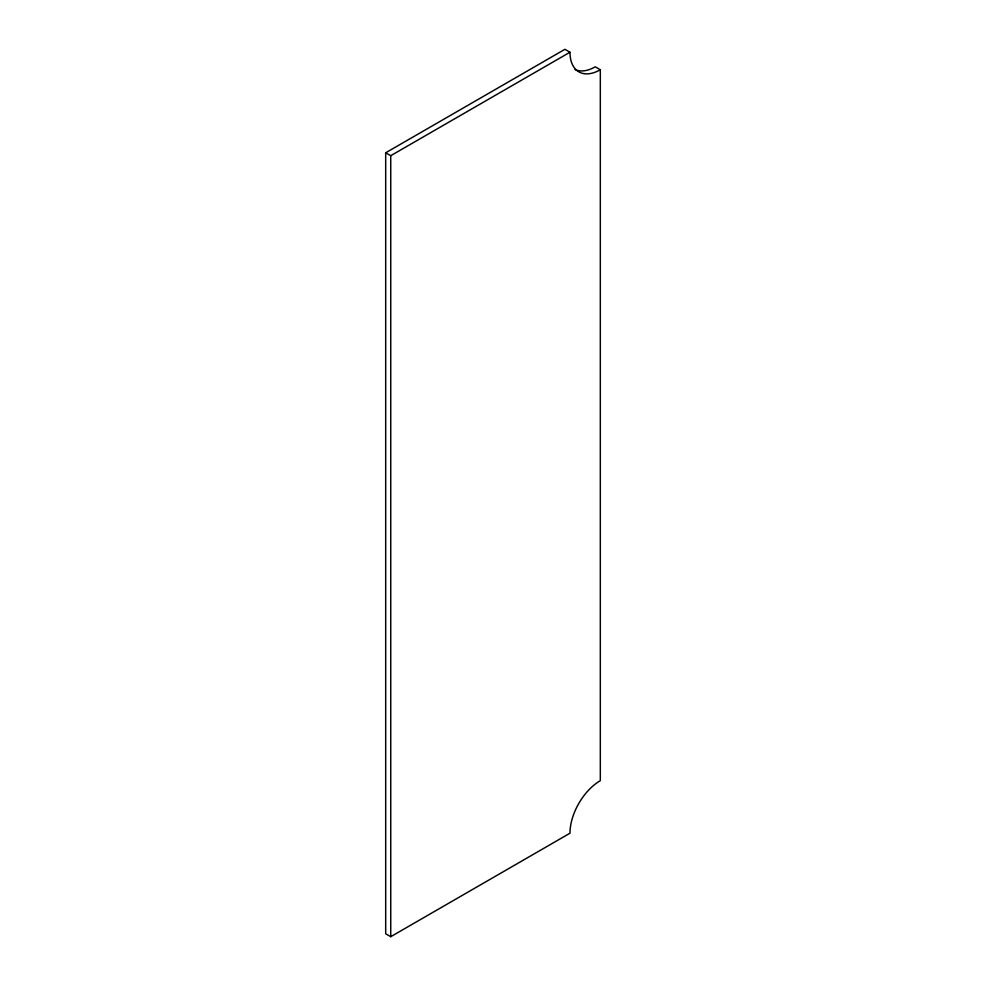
<?xml version="1.0" encoding="UTF-8"?>
<svg xmlns="http://www.w3.org/2000/svg" width="986" height="986" viewBox="0 0 986 986"><rect width="100%" height="100%" fill="white"/><g stroke="black" fill="none" stroke-linecap="round" stroke-linejoin="round"><path stroke-width="1.48" d="M385.686 152.793L564.929 49.3L569.982 52.221A42.891 24.761 -60 0 0 600.314 69.735L600.314 780.678A42.891 24.761 -60 0 0 569.982 833.207L390.739 936.7L385.686 933.779L385.686 152.793L390.739 155.702L569.982 52.221M600.314 69.735L595.261 66.814A42.891 24.761 -60 0 1 575.035 69.562M390.739 155.702L390.739 936.7"/></g></svg>
